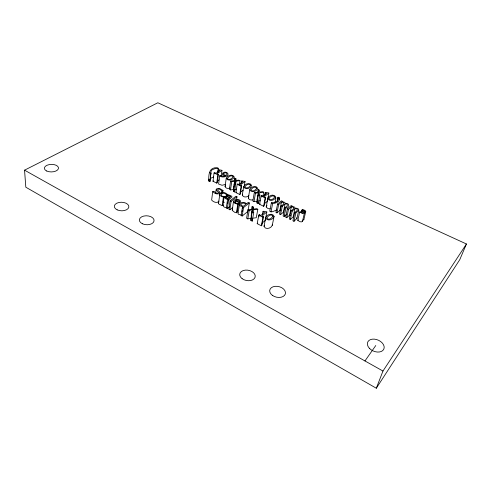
<?xml version="1.0" encoding="UTF-8"?>
<svg xmlns="http://www.w3.org/2000/svg" width="491" height="491" viewBox="0 0 491 491"><rect width="100%" height="100%" fill="white"/><g stroke="black" fill="none" stroke-linecap="round" stroke-linejoin="round"><path stroke-width="0.74" d="M251.693 209.27L252.178 206.447L253.491 207.098L253.485 209.111L256.59 208.644L257.812 209.252L256.29 217.728L252.797 218.194M257.812 209.252L253.589 209.798L253.7 212.621L252.208 221.128L250.895 220.465L252.392 209.903L249.232 210.375L248.016 209.761L246.58 218.268L247.783 218.882L250.913 218.397L252.392 209.903M250.895 220.465L250.913 218.397M234.232 181.136L234.68 178.123L235.907 178.718L235.833 180.51L238.81 180.129L239.958 180.682L239.252 185.205M239.958 180.682L235.913 181.13L234.661 191.975L233.434 191.367L234.766 181.21L231.734 181.602L230.598 181.05L229.389 189.366L230.518 189.925L233.52 189.526L234.766 181.21M233.434 191.367L233.52 189.526M218.237 168.26L215.261 168.536L212.4 169.665A8.065 4.431 7.7 0 0 211.13 171.009L209.952 181.535L208.73 180.976C208.657 174.293 208.914 167.29 217.053 167.689L218.237 168.26L217.617 172.783M209.915 181.566L210.97 173.225M218.305 170.033L218.802 169.69L221.963 170.328L217.022 173.746L218.403 174.422L217.317 182.72L216.752 183.118L212.996 181.259L214.045 172.961L214.61 172.568L216.015 173.255L219.704 170.715L218.305 170.033L218.01 172.286M222.724 192.595L223.018 190.49L219.79 188.575A3.167 1.804 7.7 0 0 217.986 188.415C214.536 188.759 217.132 191.404 218.599 192.429L218.532 192.699C216.249 195.117 214.291 189.919 212.713 191.613L211.639 200.07C213.26 201.93 216.727 203.513 218.777 201.476L218.894 201.028M216.752 183.118L217.838 174.814L218.403 174.422M215.659 193.123L216.12 189.606M219.71 175.766C221.803 178.675 231.114 175.907 227.112 172.715C223.35 170.506 219.373 175.293 225.424 175.704C223.565 177.564 221.232 174.9 219.71 175.766L218.605 184.07L222.049 185.26L225.338 184.463M221.159 176.33L221.963 170.328M226.093 196.983L226.339 194.841C224.197 190.44 217.126 196.302 224.154 196.468L223.018 204.962L222.214 205.576L219.072 204.231A2.885 1.688 7.9 0 1 218.569 203.065L219.716 194.596C220.987 191.736 225.394 192.085 227.198 194.276L226.897 196.388M219.845 193.988L219.858 192.098L217.679 190.207L217.581 189.624C219.661 187.31 221.539 192.147 223.018 190.49M221.742 193.215L222.036 191.109M221.828 193.258L222.116 191.146M222.214 205.576L223.399 197.1L224.154 196.468M230.187 187.985C228.56 188.832 225.565 188.55 225.074 186.525L226.241 178.215C227.364 175.293 232.9 173.667 234.305 177.03C233.213 179.988 227.628 181.596 226.241 178.215M227.419 196.627L227.621 195.215L228.346 194.675L231.408 196.05L232.04 196.922L228.585 200.003L227.345 208.491L226.32 207.969L227.548 199.487L228.002 199.143C225.43 199.972 222.662 196.142 226.566 196.148C230.242 197.805 233.213 197.032 227.621 195.215M227.388 203.378L227.597 201.967M230.518 189.925L231.734 181.602M236.558 199.616L236.993 196.805L235.95 196.283L230.076 200.751L228.818 209.24L229.856 209.767L232.771 207.503M229.856 209.767L231.12 201.279L236.993 196.805M233.556 188.145L233.784 186.635M234.011 185.125L234.348 182.861M235.563 180.976L235.907 178.718M235.453 184.15L235.913 181.13M239.663 202.967L235.336 200.801C233.458 202.519 237.104 203.74 238.479 203.655L237.208 212.173L236.441 212.781L234.618 212.278L232.237 210.369L233.483 201.463C234.158 197.566 243.554 199.72 239.663 202.967L238.319 211.443L237.098 210.823M241.339 181.21L241.824 180.848L245.04 181.498L240.234 185.076L241.664 185.776L240.345 194.105L239.804 194.516L235.919 192.601L237.19 184.266L237.742 183.861L239.197 184.573L242.787 181.909L241.339 181.21L240.983 183.468M235.011 202.918L235.336 200.801M236.441 212.781L237.767 204.287L238.546 203.685M239.804 194.516L241.112 186.181L241.664 185.776M248.906 195.663C247.2 197.394 243.192 197.683 242.327 195.044L243.665 186.715C244.678 183.652 250.3 182.057 251.73 185.475C250.741 188.569 245.07 190.152 243.665 186.715M244.315 186.015L245.04 181.498M241.106 215.488L242.486 206.987L242.916 206.65L240.025 205.858A2.449 1.43 9.2 0 1 239.356 204.845C239.768 202.605 242.75 201.942 244.653 202.599A3.455 2.013 9.3 0 1 246.488 203.826L248.274 202.415L249.33 202.936L247.906 211.388L242.161 216.022L241.106 215.488L241.535 215.144L238.669 214.352A2.424 1.442 9.2 0 1 238.012 213.333L238.534 212.143M242.112 211.603L242.339 210.191M242.572 208.773L242.8 207.355M242.161 216.022L243.554 207.521L249.33 202.936M252.914 199.806C251.337 200.316 248.777 199.849 248.36 198.026L249.753 189.686C250.729 186.574 256.382 184.99 257.818 188.427C256.873 191.57 251.171 193.147 249.753 189.686M247.783 218.882L249.232 210.375M254.289 192.619L252.847 200.972L254.013 201.549L257.02 201.114L258.493 192.773L255.461 193.196L254.289 192.619L258.389 192.128L258.248 189.557L259.518 190.17L259.536 192.042L262.519 191.625L263.698 192.202L262.937 196.363M251.183 215.58L251.429 214.162M251.674 212.75L251.92 211.333M254.013 201.549L255.461 193.196M253.117 209.215L253.491 207.098M257.64 193.024L258.248 189.557M257.032 199.769L257.278 198.382M257.523 196.989L257.892 194.909M263.698 192.202L259.647 192.687L259.788 195.308L258.291 203.667L257.02 203.035L258.493 192.773M265.115 192.742L265.588 192.368L268.865 193.031L264.207 196.774L265.68 197.499L264.127 205.852L263.599 206.288L259.592 204.305L261.102 195.946L261.635 195.522L263.139 196.253L266.613 193.466L265.115 192.742L264.606 195.516M261.384 196.916L261.635 195.522M262.949 211.658L263.44 211.247L266.846 211.946L261.979 216.028L263.514 216.801L261.918 225.314L261.365 225.786L257.198 223.669L258.751 215.156L259.309 214.69L260.868 215.469L264.502 212.431L262.949 211.658L262.427 214.481M258.923 216.813L259.309 214.69M265.201 194.448L265.588 192.368M263.599 206.288L265.146 197.928L265.68 197.499M261.365 225.786L262.955 217.268L263.514 216.801M270.167 208.816L268.19 208.65L266.245 207.251L267.748 198.468C268.319 196.535 270.504 195.246 272.456 195.123C276.875 194.945 276.163 199.788 274.721 202.691M267.429 200.653L268.865 193.031M274.07 216.347L272.284 225.314C271.057 228.462 265.428 230.052 264.041 226.351L265.662 217.838C266.478 214.371 272.579 212.554 274.07 216.347C273.291 219.851 267.129 221.656 265.662 217.838M266.846 211.946L265.238 220.416L262.016 223.166M271.388 202.814L272.646 203.477C275.66 203.513 280.453 201.691 279.404 197.855L278.084 197.265L278.262 199.677L276.556 201.623L274.389 202.488L271.388 202.814L269.731 211.228L271.014 211.867L272.628 211.67L276.482 210.031M271.014 211.867L272.646 203.477M272.284 225.314L272.296 224.375M275.813 197.143C274.991 200.432 269.185 201.985 267.748 198.468M284.142 216.451L285.903 208.067C290.255 206.447 289.426 202.869 285.308 203.415L284.792 202.347L282.037 201.66L282.46 201.304L281.398 200.788L277.581 203.998L275.899 212.376L276.961 212.898L279.796 210.461L281.503 202.114C285.136 201.654 284.031 204.864 281.196 205.766L279.477 214.144L280.539 214.671L283.332 212.216L285.068 203.863C288.714 203.378 287.708 206.607 284.823 207.54L283.074 215.923L284.142 216.451L286.615 214.272M279.127 199.242L279.404 197.855M276.961 212.898L278.649 204.52L281.503 202.114M298.804 210.099C298.97 208.368 296.435 208.116 295.165 208.202L294.625 207.116L291.85 206.423L292.268 206.06L291.188 205.539L287.425 208.81L285.645 217.194L286.719 217.728L289.512 215.248L291.316 206.883C294.944 206.41 293.937 209.645 291.089 210.596L289.267 218.986L290.347 219.52L293.096 217.022L294.938 208.657C298.841 208.454 297.515 210.921 294.766 212.394L292.906 220.79L293.992 221.324L296.92 218.464L298.804 210.099L295.858 212.928L293.992 221.324M296.92 218.464L296.81 217.63M280.539 214.671L282.27 206.288L285.068 203.863M264.041 226.351L264.416 225.351M266.171 206.828L266.263 206.38M286.719 217.728L288.512 209.338L291.316 206.883M290.347 219.52L292.176 211.13L294.938 208.657M302.02 210.038L302.591 209.522L303.542 209.78L305.224 210.596L305.764 211.443L305.261 211.977L303.812 211.977L304.432 212.898L302.487 221.269L301.707 221.864L300.124 221.748L297.779 220.398L299.676 212.02C300.652 210.682 301.787 213.824 303.229 212.707L303.07 212.02L301.769 211.351L302.223 210.94L304.475 211.382A0.816 0.466 12.9 0 0 304.334 210.756L302.02 210.038L301.382 212.818M301.48 212.867L302.118 210.08M302.112 211.609L302.591 209.522M302.413 220.416L303.812 219.802L305.764 211.443M248.36 198.026L248.747 197.13M208.957 179.147L208.73 180.976M220.036 192.582L219.919 193.024C217.838 195.037 214.371 193.46 212.713 191.613M242.327 195.044L242.726 194.16M232.194 209.945L232.593 209.111M225.074 186.525L225.504 185.659M218.569 203.065L218.704 202.654M376.315 388.228L382.968 371.043L466.45 243.984L157.844 102.772L24.55 170.168L25.82 187.212L376.315 388.228L459.742 259.714L466.45 243.984M209.909 179.78L210.111 179.301A7.997 4.468 7.6 0 1 211.375 177.938L213.462 176.987M304.432 212.898L302.898 213.536L299.676 212.02M364.96 360.953L375.775 345.523M266.527 205.901L266.957 205.391M223.718 205.078C222.196 206.742 225.473 207.785 226.774 207.619L226.32 207.969M297.779 220.398L298.356 219.87M257.198 223.669L257.757 223.196M264.404 203.71L267.294 201.341M259.592 204.305L260.12 203.875M227.345 208.491L229.659 206.711M240.13 192.497L243.113 190.238M235.919 192.601L236.466 192.184M227.198 194.276L226.339 194.841M217.175 181.179L219.011 179.878M212.996 181.259L213.56 180.866M248.016 209.761L252.288 209.209L252.178 206.447M258.831 200.936L260.169 200.77M234.655 189.44L236.662 189.207M230.598 181.05L234.686 180.59L234.68 178.123M222.38 204.9L223.018 204.962M279.796 210.461L280.852 210.541M289.512 215.248L290.574 215.322M236.674 212.094L237.208 212.173M223.399 197.1L220.226 195.756A2.909 1.676 8 0 1 219.716 194.596M237.767 204.287L234.6 203.108L233.483 201.463M223.074 201.746L224.387 202.347M214.045 172.961L217.838 174.814M234.68 183.045L235.919 183.646M237.19 184.266L241.112 186.181M258.505 194.681L259.788 195.308M261.102 195.946L265.146 197.928M277.581 203.998L278.649 204.52M281.196 205.766L282.27 206.288M284.823 207.54L285.903 208.067M287.425 208.81L288.512 209.338M291.089 210.596L292.176 211.13M294.766 212.394L295.858 212.928M209.743 172.666L210.934 173.249M227.548 199.487L228.585 200.003M230.076 200.751L231.12 201.279M242.486 206.987L243.554 207.521M252.374 211.952L253.7 212.621M258.751 215.156L262.955 217.268M24.55 170.168L382.968 371.043M302.223 220.631L302.487 221.269M303.696 219.391L303.812 219.802M258.223 202.341L258.291 203.667M252.129 218.998L252.208 221.128M257.02 201.114L257.02 203.035M234.661 190.072L234.661 191.975M225.78 197.388L225.995 197.965L227.493 198.591L228.603 198.689L229.782 197.799L227.272 196.903L225.78 197.388M274.61 196.83C274.033 198.83 270.4 201.126 268.951 198.757C269.577 196.781 273.125 194.522 274.61 196.83M272.818 216.015C272.266 218.139 268.43 220.711 266.914 218.139C267.521 216.052 271.259 213.511 272.818 216.015M256.64 188.121C255.971 190.042 252.374 192.282 250.938 189.968C251.656 188.078 255.167 185.862 256.64 188.121M250.557 185.168C249.851 187.065 246.273 189.287 244.843 186.997C245.586 185.125 249.084 182.934 250.557 185.168M223.417 173.783L223.442 174.25C228.493 178.073 227.689 170.003 223.417 173.783M233.151 176.735C232.28 178.521 229.254 180.516 227.474 178.742L227.407 178.491C228.309 176.723 231.279 174.759 233.078 176.49L233.151 176.735M278.084 197.265L277.255 201.42L278.121 197.235M239.657 201.206L239.178 202.034L235.883 200.383L238.006 200.076L239.657 201.206M240.878 204.336L241.069 205.526L243.511 206.183L245.911 204.281C244.647 202.734 242.081 202.679 240.878 204.336M369.349 348.254A8.789 5.978 23.1 0 0 383.698 349.377A8.789 5.978 23.1 0 0 374.289 339.128A8.789 5.978 23.1 0 0 369.349 348.254M272.333 295.318A8.016 5.419 13.3 0 0 285.326 293.949A8.016 5.419 13.3 0 0 275.101 286.333A8.016 5.419 13.3 0 0 272.333 295.318M242.112 278.655A7.838 5.217 10.5 0 0 255.025 277.415A7.838 5.217 10.5 0 0 245.316 270.118A7.838 5.217 10.5 0 0 242.112 278.655M142.427 223.773A7.377 4.48 3 0 0 154.051 220.962A7.377 4.48 3 0 0 143.685 216.083A7.377 4.48 3 0 0 142.427 223.773M117.177 209.853A7.285 4.29 1.7 0 0 128.814 207.214A7.285 4.29 1.7 0 0 118.791 202.513A7.285 4.29 1.7 0 0 117.177 209.853M46.731 171.021A7.064 3.768 -1 0 0 58.361 168.843A7.064 3.768 -1 0 0 49.253 164.595A7.064 3.768 -1 0 0 46.731 171.021"/></g></svg>
